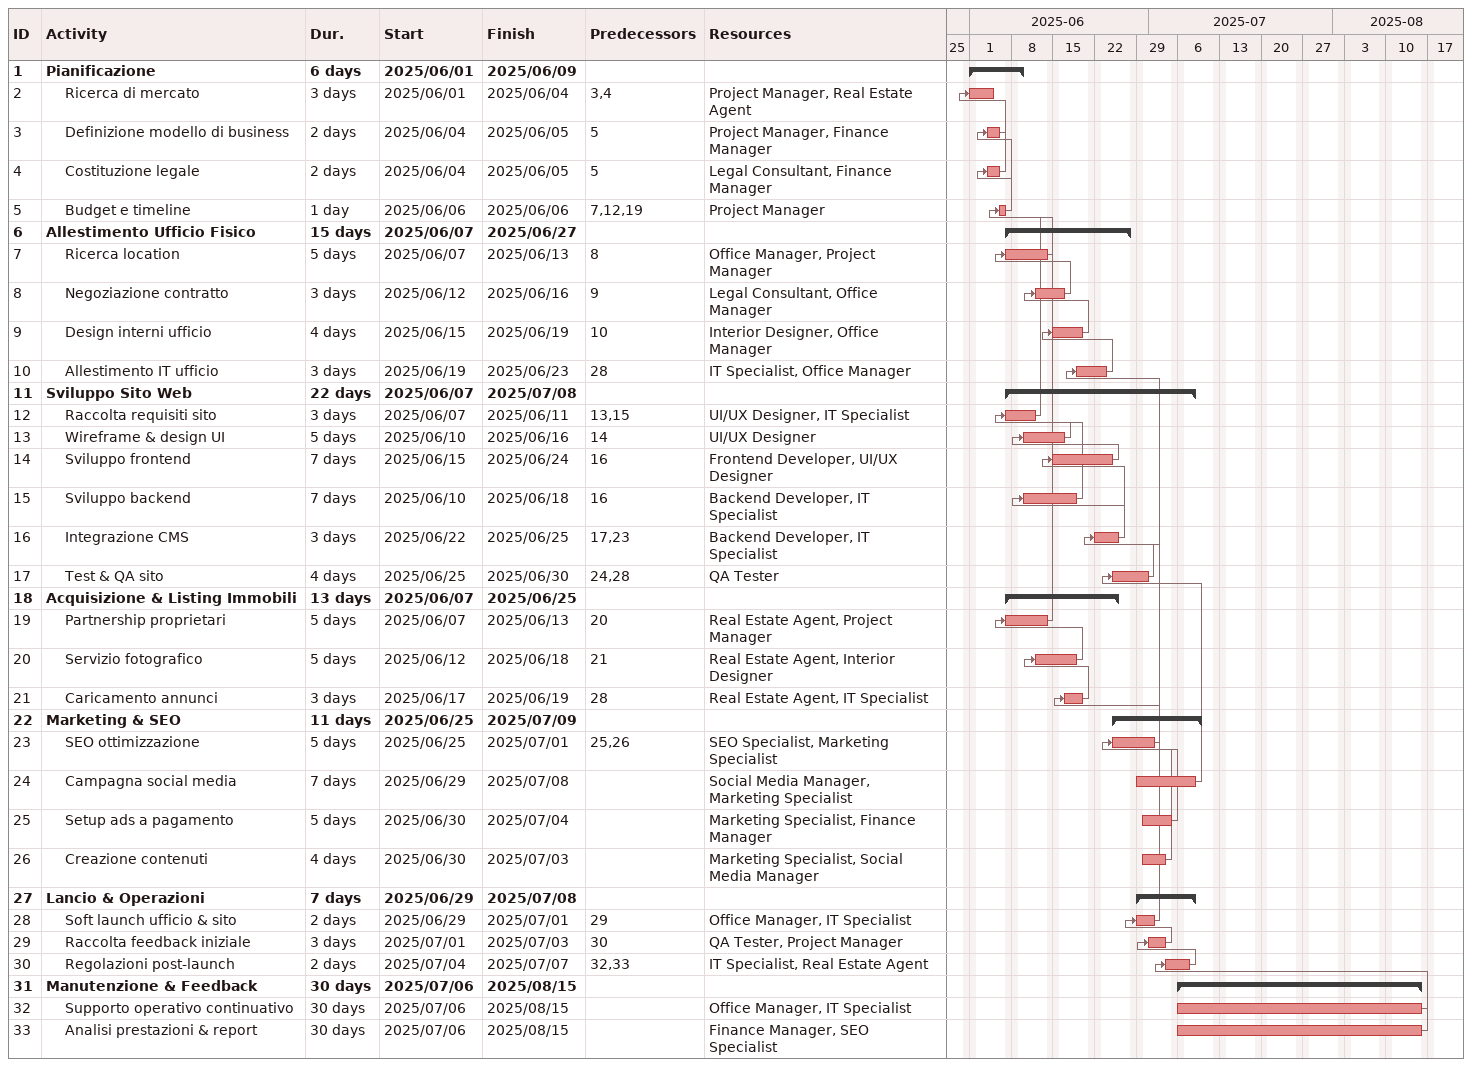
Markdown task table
| ID | Level | Task | Duration | Start | Finish | Predecessors | Resources |
|---|---|---|---|---|---|---|---|
| 1 | 1 | **Pianificazione** | 6d | 2025-06-01 | 2025-06-09 |  |  |
| 2 | 2 | Ricerca di mercato | 3d | 2025-06-01 | 2025-06-04 | 3, 4 | Project Manager, Real Estate Agent |
| 3 | 2 | Definizione modello di business | 2d | 2025-06-04 | 2025-06-05 | 5 | Project Manager, Finance Manager |
| 4 | 2 | Costituzione legale | 2d | 2025-06-04 | 2025-06-05 | 5 | Legal Consultant, Finance Manager |
| 5 | 2 | Budget e timeline | 1d | 2025-06-06 | 2025-06-06 | 7, 12, 19 | Project Manager |
| 6 | 1 | **Allestimento Ufficio Fisico** | 15d | 2025-06-07 | 2025-06-27 |  |  |
| 7 | 2 | Ricerca location | 5d | 2025-06-07 | 2025-06-13 | 8 | Office Manager, Project Manager |
| 8 | 2 | Negoziazione contratto | 3d | 2025-06-12 | 2025-06-16 | 9 | Legal Consultant, Office Manager |
| 9 | 2 | Design interni ufficio | 4d | 2025-06-15 | 2025-06-19 | 10 | Interior Designer, Office Manager |
| 10 | 2 | Allestimento IT ufficio | 3d | 2025-06-19 | 2025-06-23 | 28 | IT Specialist, Office Manager |
| 11 | 1 | **Sviluppo Sito Web** | 22d | 2025-06-07 | 2025-07-08 |  |  |
| 12 | 2 | Raccolta requisiti sito | 3d | 2025-06-07 | 2025-06-11 | 13, 15 | UI/UX Designer, IT Specialist |
| 13 | 2 | Wireframe & design UI | 5d | 2025-06-10 | 2025-06-16 | 14 | UI/UX Designer |
| 14 | 2 | Sviluppo frontend | 7d | 2025-06-15 | 2025-06-24 | 16 | Frontend Developer, UI/UX Designer |
| 15 | 2 | Sviluppo backend | 7d | 2025-06-10 | 2025-06-18 | 16 | Backend Developer, IT Specialist |
| 16 | 2 | Integrazione CMS | 3d | 2025-06-22 | 2025-06-25 | 17, 23 | Backend Developer, IT Specialist |
| 17 | 2 | Test & QA sito | 4d | 2025-06-25 | 2025-06-30 | 24, 28 | QA Tester |
| 18 | 1 | **Acquisizione & Listing Immobili** | 13d | 2025-06-07 | 2025-06-25 |  |  |
| 19 | 2 | Partnership proprietari | 5d | 2025-06-07 | 2025-06-13 | 20 | Real Estate Agent, Project Manager |
| 20 | 2 | Servizio fotografico | 5d | 2025-06-12 | 2025-06-18 | 21 | Real Estate Agent, Interior Designer |
| 21 | 2 | Caricamento annunci | 3d | 2025-06-17 | 2025-06-19 | 28 | Real Estate Agent, IT Specialist |
| 22 | 1 | **Marketing & SEO** | 11d | 2025-06-25 | 2025-07-09 |  |  |
| 23 | 2 | SEO ottimizzazione | 5d | 2025-06-25 | 2025-07-01 | 25, 26 | SEO Specialist, Marketing Specialist |
| 24 | 2 | Campagna social media | 7d | 2025-06-29 | 2025-07-08 |  | Social Media Manager, Marketing Specialist |
| 25 | 2 | Setup ads a pagamento | 5d | 2025-06-30 | 2025-07-04 |  | Marketing Specialist, Finance Manager |
| 26 | 2 | Creazione contenuti | 4d | 2025-06-30 | 2025-07-03 |  | Marketing Specialist, Social Media Manager |
| 27 | 1 | **Lancio & Operazioni** | 7d | 2025-06-29 | 2025-07-08 |  |  |
| 28 | 2 | Soft launch ufficio & sito | 2d | 2025-06-29 | 2025-07-01 | 29 | Office Manager, IT Specialist |
| 29 | 2 | Raccolta feedback iniziale | 3d | 2025-07-01 | 2025-07-03 | 30 | QA Tester, Project Manager |
| 30 | 2 | Regolazioni post-launch | 2d | 2025-07-04 | 2025-07-07 | 32, 33 | IT Specialist, Real Estate Agent |
| 31 | 1 | **Manutenzione & Feedback** | 30d | 2025-07-06 | 2025-08-15 |  |  |
| 32 | 2 | Supporto operativo continuativo | 30d | 2025-07-06 | 2025-08-15 |  | Office Manager, IT Specialist |
| 33 | 2 | Analisi prestazioni & report | 30d | 2025-07-06 | 2025-08-15 |  | Finance Manager, SEO Specialist |
